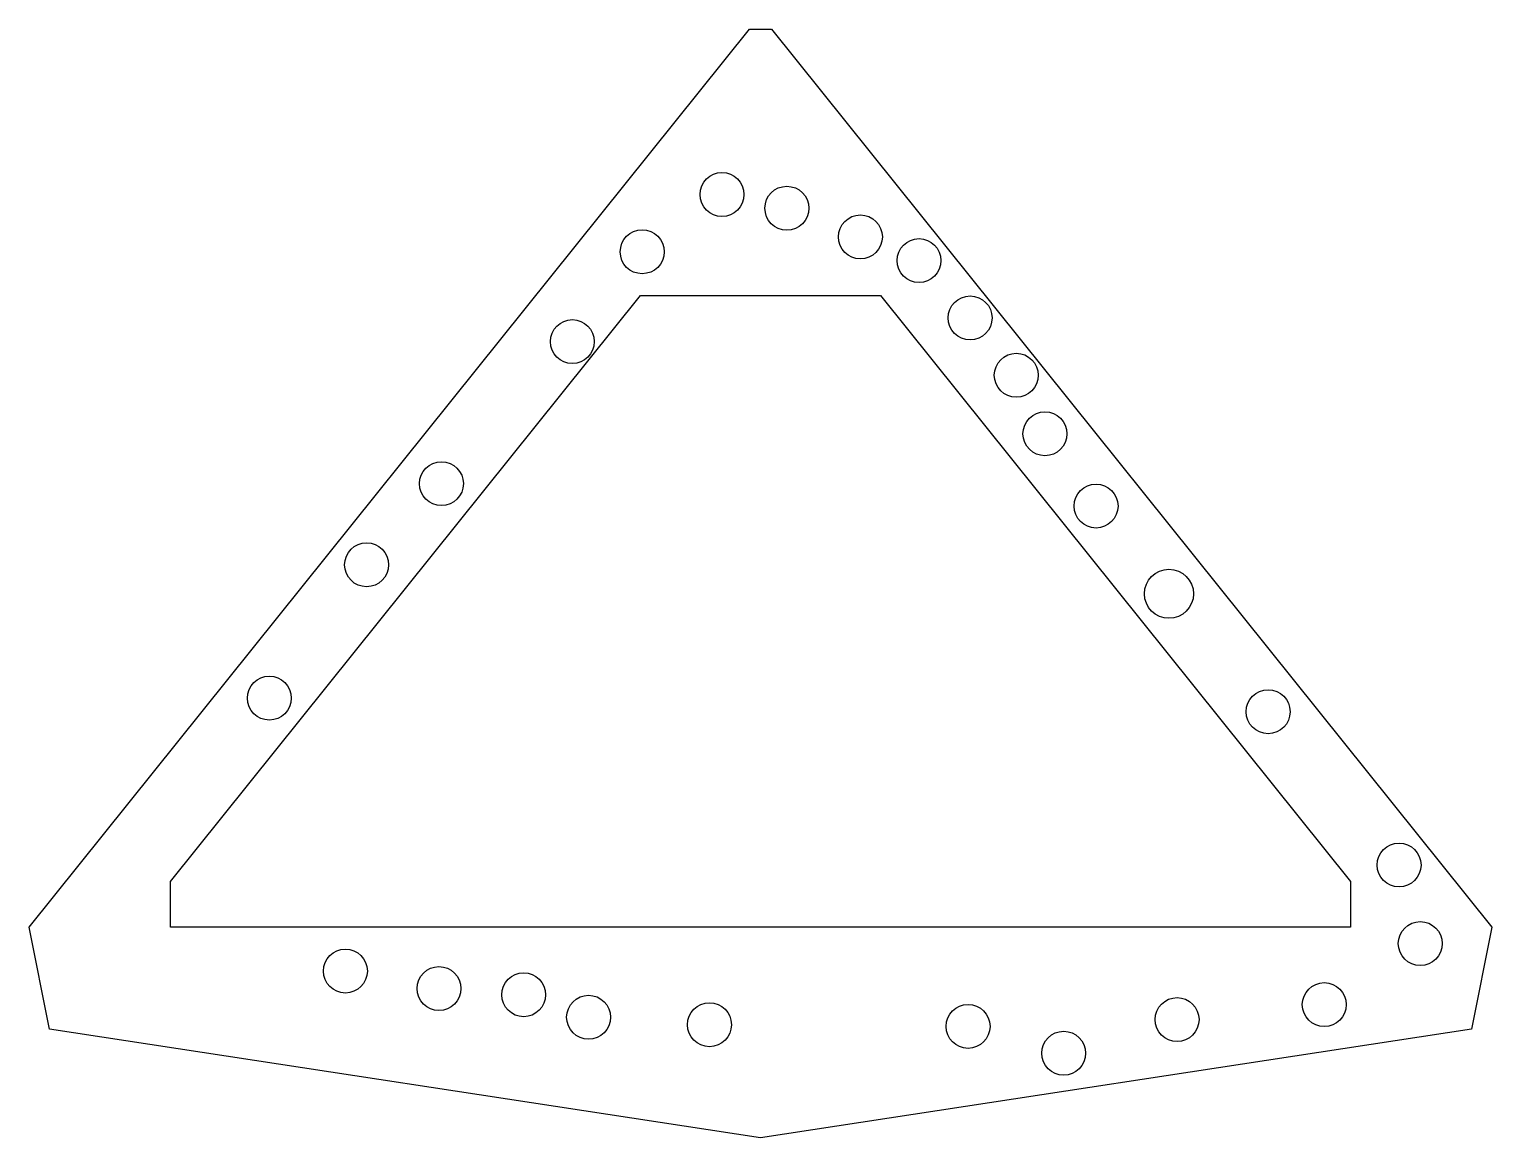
# Model space of a CAD drawing. Header units: millimetres. Extents: x 0 to 2.69, y 0 to 2.04.
import ezdxf

# ---------------------------------------------------------------- set-up
doc = ezdxf.new("R2010")
doc.units = ezdxf.units.MM
doc.layers.add('concrete', color=3, linetype='Continuous')
doc.layers.add('steel bars', color=5, linetype='Continuous')

msp = doc.modelspace()

# ---------------------------------------------------------------- linework, layer by layer
at = {"layer": 'concrete', "color": 3}
for points in [[(0, 0.3875), (1.3261, 2.04), (1.3661, 2.04), (2.6922, 0.3875), (2.6549, 0.2), (1.3461, 0), (0.0373, 0.2)], [(2.4322, 0.3875), (0.26, 0.3875), (0.26, 0.4718), (1.1252, 1.55), (1.567, 1.55), (2.4322, 0.4718)]]:
    msp.add_lwpolyline(points, close=True, dxfattribs=at)
at = {"layer": 'steel bars'}
for centre, radius in [((1.2752, 1.7359), 0.0404), ((1.3946, 1.7107), 0.0404), ((1.53, 1.6579), 0.0404), ((1.1283, 1.6304), 0.0404), ((1.6379, 1.6143), 0.0404), ((1.732, 1.5088), 0.0404), ((0.9998, 1.4652), 0.0404), ((1.8169, 1.4033), 0.0404), ((1.8697, 1.2955), 0.0404), ((0.7588, 1.2038), 0.0404), ((1.9638, 1.1625), 0.0404), ((0.621, 1.0544), 0.0404), ((2.098, 1.0011), 0.0452), ((0.442, 0.809), 0.0404), ((2.2806, 0.784), 0.0404), ((2.5216, 0.5019), 0.0404), ((2.5606, 0.3574), 0.0404), ((0.582, 0.3067), 0.0404), ((0.7542, 0.2746), 0.0404), ((0.9102, 0.2631), 0.0404), ((2.3839, 0.245), 0.0404), ((1.0296, 0.2218), 0.0404), ((1.2522, 0.208), 0.0404), ((1.7282, 0.2049), 0.0404), ((2.113, 0.2175), 0.0404), ((1.9042, 0.1556), 0.0404)]:
    msp.add_circle(centre, radius, dxfattribs=at)

doc.saveas('drawing.dxf')
